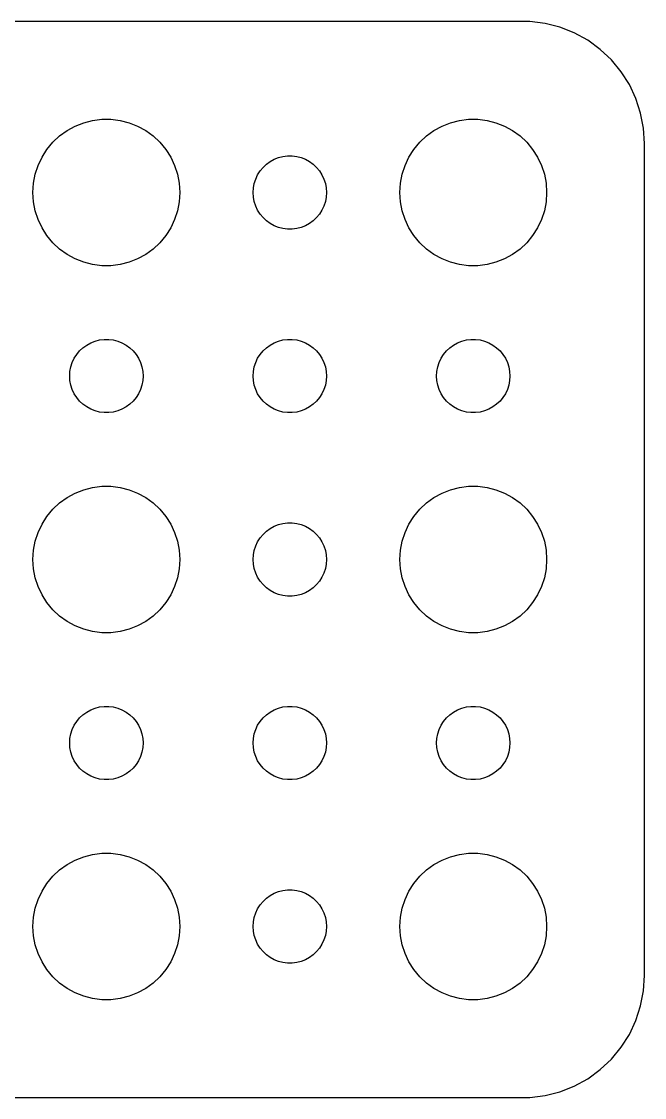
# Model space of a CAD drawing. Header units: metres. Extents: x -44 to 44, y 248 to 508.
# Drawn here: x 19.03 to 44.5, y 410.01 to 453.99 of the extents above; entities that cross this region are included whole.
import ezdxf

# ---------------------------------------------------------------- set-up
doc = ezdxf.new("R2010")
doc.units = ezdxf.units.M

msp = doc.modelspace()

# ---------------------------------------------------------------- linework, layer by layer
for p, q in [((39.8139, 453.99), (-39.8139, 453.99)), ((40.4369, 453.911), (39.8139, 453.99)), ((41.0451, 453.755), (40.4369, 453.911)), ((41.6289, 453.524), (41.0451, 453.755)), ((42.1791, 453.222), (41.6289, 453.524)), ((42.6871, 452.853), (42.1791, 453.222)), ((43.1448, 452.423), (42.6871, 452.853)), ((43.5451, 451.939), (43.1448, 452.423)), ((43.8815, 451.409), (43.5451, 451.939)), ((44.1489, 450.841), (43.8815, 451.409)), ((44.3429, 450.243), (44.1489, 450.841)), ((21.5729, 449.853), (21.9379, 449.947)), ((21.9379, 449.947), (22.3116, 449.994)), ((22.3116, 449.994), (22.6884, 449.994)), ((22.6884, 449.994), (23.0621, 449.947)), ((23.0621, 449.947), (23.427, 449.853)), ((36.5729, 449.853), (36.9379, 449.947)), ((36.9379, 449.947), (37.3116, 449.994)), ((37.3116, 449.994), (37.6884, 449.994)), ((37.6884, 449.994), (38.0621, 449.947)), ((38.0621, 449.947), (38.427, 449.853)), ((44.4606, 449.627), (44.3429, 450.243)), ((20.5877, 449.312), (20.8925, 449.533)), ((20.8925, 449.533), (21.2227, 449.714)), ((21.2227, 449.714), (21.5729, 449.853)), ((23.427, 449.853), (23.7773, 449.714)), ((23.7773, 449.714), (24.1075, 449.533)), ((24.1075, 449.533), (24.4123, 449.312)), ((35.5877, 449.312), (35.8925, 449.533)), ((35.8925, 449.533), (36.2227, 449.714)), ((36.2227, 449.714), (36.5729, 449.853)), ((38.427, 449.853), (38.7773, 449.714)), ((38.7773, 449.714), (39.1075, 449.533)), ((39.1075, 449.533), (39.4123, 449.312)), ((44.5, 449), (44.4606, 449.627)), ((20.0729, 448.763), (20.3131, 449.054)), ((20.3131, 449.054), (20.5877, 449.312)), ((24.4123, 449.312), (24.6869, 449.054)), ((24.6869, 449.054), (24.927, 448.763)), ((35.0729, 448.763), (35.3131, 449.054)), ((35.3131, 449.054), (35.5877, 449.312)), ((39.4123, 449.312), (39.6869, 449.054)), ((39.6869, 449.054), (39.927, 448.763)), ((19.8711, 448.445), (20.0729, 448.763)), ((24.927, 448.763), (25.1289, 448.445)), ((34.8711, 448.445), (35.0729, 448.763)), ((39.927, 448.763), (40.1289, 448.445)), ((44.5, 415), (44.5, 449)), ((19.7107, 448.104), (19.8711, 448.445)), ((25.1289, 448.445), (25.2893, 448.104)), ((29.0439, 448.156), (29.1963, 448.266)), ((29.1963, 448.266), (29.3613, 448.357)), ((29.3613, 448.357), (29.5365, 448.427)), ((29.5365, 448.427), (29.7189, 448.473)), ((29.7189, 448.473), (29.9058, 448.497)), ((29.9058, 448.497), (30.0942, 448.497)), ((30.0942, 448.497), (30.2811, 448.473)), ((30.2811, 448.473), (30.4635, 448.427)), ((30.4635, 448.427), (30.6387, 448.357)), ((30.6387, 448.357), (30.8037, 448.266)), ((30.8037, 448.266), (30.9561, 448.156)), ((34.7107, 448.104), (34.8711, 448.445)), ((40.1289, 448.445), (40.2893, 448.104)), ((19.5237, 447.376), (19.5942, 447.746)), ((19.5942, 447.746), (19.7107, 448.104)), ((25.2893, 448.104), (25.4057, 447.746)), ((25.4057, 447.746), (25.4763, 447.376)), ((28.6053, 447.552), (28.6855, 447.723)), ((28.6855, 447.723), (28.7865, 447.882)), ((28.7865, 447.882), (28.9065, 448.027)), ((28.9065, 448.027), (29.0439, 448.156)), ((30.9561, 448.156), (31.0934, 448.027)), ((31.0934, 448.027), (31.2135, 447.882)), ((31.2135, 447.882), (31.3145, 447.723)), ((31.3145, 447.723), (31.3947, 447.552)), ((34.5237, 447.376), (34.5942, 447.746)), ((34.5942, 447.746), (34.7107, 448.104)), ((40.2893, 448.104), (40.4057, 447.746)), ((40.4057, 447.746), (40.4763, 447.376)), ((19.5, 447), (19.5237, 447.376)), ((25.4763, 447.376), (25.5, 447)), ((28.5118, 447.188), (28.5471, 447.373)), ((28.5471, 447.373), (28.6053, 447.552)), ((31.3947, 447.552), (31.4529, 447.373)), ((31.4529, 447.373), (31.4882, 447.188)), ((34.5, 447), (34.5237, 447.376)), ((40.4763, 447.376), (40.5, 447)), ((19.5237, 446.624), (19.5, 447)), ((25.5, 447), (25.4763, 446.624)), ((28.5, 447), (28.5118, 447.188)), ((28.5118, 446.812), (28.5, 447)), ((31.4882, 447.188), (31.5, 447)), ((31.5, 447), (31.4882, 446.812)), ((34.5237, 446.624), (34.5, 447)), ((40.5, 447), (40.4763, 446.624)), ((19.5942, 446.254), (19.5237, 446.624)), ((25.4763, 446.624), (25.4057, 446.254)), ((28.5471, 446.627), (28.5118, 446.812)), ((28.6053, 446.448), (28.5471, 446.627)), ((28.6855, 446.277), (28.6053, 446.448)), ((31.3947, 446.448), (31.3145, 446.277)), ((31.4529, 446.627), (31.3947, 446.448)), ((31.4882, 446.812), (31.4529, 446.627)), ((34.5942, 446.254), (34.5237, 446.624)), ((40.4763, 446.624), (40.4057, 446.254)), ((19.7107, 445.896), (19.5942, 446.254)), ((25.4057, 446.254), (25.2893, 445.896)), ((28.7865, 446.118), (28.6855, 446.277)), ((28.9065, 445.973), (28.7865, 446.118)), ((29.0439, 445.844), (28.9065, 445.973)), ((31.0934, 445.973), (30.9561, 445.844)), ((31.2135, 446.118), (31.0934, 445.973)), ((31.3145, 446.277), (31.2135, 446.118)), ((34.7107, 445.896), (34.5942, 446.254)), ((40.4057, 446.254), (40.2893, 445.896)), ((19.8711, 445.555), (19.7107, 445.896)), ((20.0729, 445.237), (19.8711, 445.555)), ((25.1289, 445.555), (24.927, 445.237)), ((25.2893, 445.896), (25.1289, 445.555)), ((29.1963, 445.734), (29.0439, 445.844)), ((29.3613, 445.643), (29.1963, 445.734)), ((29.5365, 445.573), (29.3613, 445.643)), ((29.7189, 445.527), (29.5365, 445.573)), ((29.9058, 445.503), (29.7189, 445.527)), ((30.2811, 445.527), (30.0942, 445.503)), ((30.4635, 445.573), (30.2811, 445.527)), ((30.6387, 445.643), (30.4635, 445.573)), ((30.8037, 445.734), (30.6387, 445.643)), ((30.9561, 445.844), (30.8037, 445.734)), ((34.8711, 445.555), (34.7107, 445.896)), ((35.0729, 445.237), (34.8711, 445.555)), ((40.1289, 445.555), (39.927, 445.237)), ((40.2893, 445.896), (40.1289, 445.555)), ((20.3131, 444.946), (20.0729, 445.237)), ((24.927, 445.237), (24.6869, 444.946)), ((30.0942, 445.503), (29.9058, 445.503)), ((35.3131, 444.946), (35.0729, 445.237)), ((39.927, 445.237), (39.6869, 444.946)), ((20.5877, 444.688), (20.3131, 444.946)), ((20.8925, 444.467), (20.5877, 444.688)), ((24.4123, 444.688), (24.1075, 444.467)), ((24.6869, 444.946), (24.4123, 444.688)), ((35.5877, 444.688), (35.3131, 444.946)), ((35.8925, 444.467), (35.5877, 444.688)), ((39.4123, 444.688), (39.1075, 444.467)), ((39.6869, 444.946), (39.4123, 444.688)), ((21.2227, 444.286), (20.8925, 444.467)), ((21.5729, 444.147), (21.2227, 444.286)), ((23.7773, 444.286), (23.427, 444.147)), ((24.1075, 444.467), (23.7773, 444.286)), ((36.2227, 444.286), (35.8925, 444.467)), ((36.5729, 444.147), (36.2227, 444.286)), ((38.7773, 444.286), (38.427, 444.147)), ((39.1075, 444.467), (38.7773, 444.286)), ((21.9379, 444.053), (21.5729, 444.147)), ((22.3116, 444.006), (21.9379, 444.053)), ((22.6884, 444.006), (22.3116, 444.006)), ((23.0621, 444.053), (22.6884, 444.006)), ((23.427, 444.147), (23.0621, 444.053)), ((36.9379, 444.053), (36.5729, 444.147)), ((37.3116, 444.006), (36.9379, 444.053)), ((37.6884, 444.006), (37.3116, 444.006)), ((38.0621, 444.053), (37.6884, 444.006)), ((38.427, 444.147), (38.0621, 444.053)), ((21.5439, 440.656), (21.6963, 440.766)), ((21.6963, 440.766), (21.8613, 440.857)), ((21.8613, 440.857), (22.0365, 440.927)), ((22.0365, 440.927), (22.2189, 440.973)), ((22.2189, 440.973), (22.4058, 440.997)), ((22.4058, 440.997), (22.5942, 440.997)), ((22.5942, 440.997), (22.7811, 440.973)), ((22.7811, 440.973), (22.9635, 440.927)), ((22.9635, 440.927), (23.1387, 440.857)), ((23.1387, 440.857), (23.3037, 440.766)), ((23.3037, 440.766), (23.4561, 440.656)), ((29.0439, 440.656), (29.1963, 440.766)), ((29.1963, 440.766), (29.3613, 440.857)), ((29.3613, 440.857), (29.5365, 440.927)), ((29.5365, 440.927), (29.7189, 440.973)), ((29.7189, 440.973), (29.9058, 440.997)), ((29.9058, 440.997), (30.0942, 440.997)), ((30.0942, 440.997), (30.2811, 440.973)), ((30.2811, 440.973), (30.4635, 440.927)), ((30.4635, 440.927), (30.6387, 440.857)), ((30.6387, 440.857), (30.8037, 440.766)), ((30.8037, 440.766), (30.9561, 440.656)), ((36.5439, 440.656), (36.6963, 440.766)), ((36.6963, 440.766), (36.8613, 440.857)), ((36.8613, 440.857), (37.0365, 440.927)), ((37.0365, 440.927), (37.2189, 440.973)), ((37.2189, 440.973), (37.4058, 440.997)), ((37.4058, 440.997), (37.5942, 440.997)), ((37.5942, 440.997), (37.7811, 440.973)), ((37.7811, 440.973), (37.9635, 440.927)), ((37.9635, 440.927), (38.1387, 440.857)), ((38.1387, 440.857), (38.3037, 440.766)), ((38.3037, 440.766), (38.4561, 440.656)), ((21.1855, 440.223), (21.2865, 440.382)), ((21.2865, 440.382), (21.4065, 440.527)), ((21.4065, 440.527), (21.5439, 440.656)), ((23.4561, 440.656), (23.5934, 440.527)), ((23.5934, 440.527), (23.7135, 440.382)), ((23.7135, 440.382), (23.8145, 440.223)), ((28.6855, 440.223), (28.7865, 440.382)), ((28.7865, 440.382), (28.9065, 440.527)), ((28.9065, 440.527), (29.0439, 440.656)), ((30.9561, 440.656), (31.0934, 440.527)), ((31.0934, 440.527), (31.2135, 440.382)), ((31.2135, 440.382), (31.3145, 440.223)), ((36.1855, 440.223), (36.2865, 440.382)), ((36.2865, 440.382), (36.4065, 440.527)), ((36.4065, 440.527), (36.5439, 440.656)), ((38.4561, 440.656), (38.5934, 440.527)), ((38.5934, 440.527), (38.7135, 440.382)), ((38.7135, 440.382), (38.8145, 440.223)), ((21.0118, 439.688), (21.0471, 439.873)), ((21.0471, 439.873), (21.1053, 440.052)), ((21.1053, 440.052), (21.1855, 440.223)), ((23.8145, 440.223), (23.8947, 440.052)), ((23.8947, 440.052), (23.9529, 439.873)), ((23.9529, 439.873), (23.9882, 439.688)), ((28.5118, 439.688), (28.5471, 439.873)), ((28.5471, 439.873), (28.6053, 440.052)), ((28.6053, 440.052), (28.6855, 440.223)), ((31.3145, 440.223), (31.3947, 440.052)), ((31.3947, 440.052), (31.4529, 439.873)), ((31.4529, 439.873), (31.4882, 439.688)), ((36.0118, 439.688), (36.0471, 439.873)), ((36.0471, 439.873), (36.1053, 440.052)), ((36.1053, 440.052), (36.1855, 440.223)), ((38.8145, 440.223), (38.8947, 440.052)), ((38.8947, 440.052), (38.9529, 439.873)), ((38.9529, 439.873), (38.9882, 439.688)), ((21, 439.5), (21.0118, 439.688)), ((21.0118, 439.312), (21, 439.5)), ((23.9882, 439.688), (24, 439.5)), ((24, 439.5), (23.9882, 439.312)), ((28.5, 439.5), (28.5118, 439.688)), ((28.5118, 439.312), (28.5, 439.5)), ((31.4882, 439.688), (31.5, 439.5)), ((31.5, 439.5), (31.4882, 439.312)), ((36, 439.5), (36.0118, 439.688)), ((36.0118, 439.312), (36, 439.5)), ((38.9882, 439.688), (39, 439.5)), ((39, 439.5), (38.9882, 439.312)), ((21.0471, 439.127), (21.0118, 439.312)), ((21.1053, 438.948), (21.0471, 439.127)), ((21.1855, 438.777), (21.1053, 438.948)), ((23.8947, 438.948), (23.8145, 438.777)), ((23.9529, 439.127), (23.8947, 438.948)), ((23.9882, 439.312), (23.9529, 439.127)), ((28.5471, 439.127), (28.5118, 439.312)), ((28.6053, 438.948), (28.5471, 439.127)), ((28.6855, 438.777), (28.6053, 438.948)), ((31.3947, 438.948), (31.3145, 438.777)), ((31.4529, 439.127), (31.3947, 438.948)), ((31.4882, 439.312), (31.4529, 439.127)), ((36.0471, 439.127), (36.0118, 439.312)), ((36.1053, 438.948), (36.0471, 439.127)), ((36.1855, 438.777), (36.1053, 438.948)), ((38.8947, 438.948), (38.8145, 438.777)), ((38.9529, 439.127), (38.8947, 438.948)), ((38.9882, 439.312), (38.9529, 439.127)), ((21.2865, 438.618), (21.1855, 438.777)), ((21.4065, 438.473), (21.2865, 438.618)), ((23.7135, 438.618), (23.5934, 438.473)), ((23.8145, 438.777), (23.7135, 438.618)), ((28.7865, 438.618), (28.6855, 438.777)), ((28.9065, 438.473), (28.7865, 438.618)), ((31.2135, 438.618), (31.0934, 438.473)), ((31.3145, 438.777), (31.2135, 438.618)), ((36.2865, 438.618), (36.1855, 438.777)), ((36.4065, 438.473), (36.2865, 438.618)), ((38.7135, 438.618), (38.5934, 438.473)), ((38.8145, 438.777), (38.7135, 438.618)), ((21.5439, 438.344), (21.4065, 438.473)), ((21.6963, 438.234), (21.5439, 438.344)), ((21.8613, 438.143), (21.6963, 438.234)), ((22.0365, 438.073), (21.8613, 438.143)), ((22.2189, 438.027), (22.0365, 438.073)), ((22.9635, 438.073), (22.7811, 438.027)), ((23.1387, 438.143), (22.9635, 438.073)), ((23.3037, 438.234), (23.1387, 438.143)), ((23.4561, 438.344), (23.3037, 438.234)), ((23.5934, 438.473), (23.4561, 438.344)), ((29.0439, 438.344), (28.9065, 438.473)), ((29.1963, 438.234), (29.0439, 438.344)), ((29.3613, 438.143), (29.1963, 438.234)), ((29.5365, 438.073), (29.3613, 438.143)), ((29.7189, 438.027), (29.5365, 438.073)), ((30.4635, 438.073), (30.2811, 438.027)), ((30.6387, 438.143), (30.4635, 438.073)), ((30.8037, 438.234), (30.6387, 438.143)), ((30.9561, 438.344), (30.8037, 438.234)), ((31.0934, 438.473), (30.9561, 438.344)), ((36.5439, 438.344), (36.4065, 438.473)), ((36.6963, 438.234), (36.5439, 438.344)), ((36.8613, 438.143), (36.6963, 438.234)), ((37.0365, 438.073), (36.8613, 438.143)), ((37.2189, 438.027), (37.0365, 438.073)), ((37.9635, 438.073), (37.7811, 438.027)), ((38.1387, 438.143), (37.9635, 438.073)), ((38.3037, 438.234), (38.1387, 438.143)), ((38.4561, 438.344), (38.3037, 438.234)), ((38.5934, 438.473), (38.4561, 438.344)), ((22.4058, 438.003), (22.2189, 438.027)), ((22.5942, 438.003), (22.4058, 438.003)), ((22.7811, 438.027), (22.5942, 438.003)), ((29.9058, 438.003), (29.7189, 438.027)), ((30.0942, 438.003), (29.9058, 438.003)), ((30.2811, 438.027), (30.0942, 438.003)), ((37.4058, 438.003), (37.2189, 438.027)), ((37.5942, 438.003), (37.4058, 438.003)), ((37.7811, 438.027), (37.5942, 438.003)), ((21.9379, 434.947), (22.3116, 434.994)), ((22.3116, 434.994), (22.6884, 434.994)), ((22.6884, 434.994), (23.0621, 434.947)), ((36.9379, 434.947), (37.3116, 434.994)), ((37.3116, 434.994), (37.6884, 434.994)), ((37.6884, 434.994), (38.0621, 434.947)), ((20.5877, 434.312), (20.8925, 434.533)), ((20.8925, 434.533), (21.2227, 434.714)), ((21.2227, 434.714), (21.5729, 434.853)), ((21.5729, 434.853), (21.9379, 434.947)), ((23.0621, 434.947), (23.427, 434.853)), ((23.427, 434.853), (23.7773, 434.714)), ((23.7773, 434.714), (24.1075, 434.533)), ((24.1075, 434.533), (24.4123, 434.312)), ((35.5877, 434.312), (35.8925, 434.533)), ((35.8925, 434.533), (36.2227, 434.714)), ((36.2227, 434.714), (36.5729, 434.853)), ((36.5729, 434.853), (36.9379, 434.947)), ((38.0621, 434.947), (38.427, 434.853)), ((38.427, 434.853), (38.7773, 434.714)), ((38.7773, 434.714), (39.1075, 434.533)), ((39.1075, 434.533), (39.4123, 434.312)), ((20.3131, 434.054), (20.5877, 434.312)), ((24.4123, 434.312), (24.6869, 434.054)), ((35.3131, 434.054), (35.5877, 434.312)), ((39.4123, 434.312), (39.6869, 434.054)), ((19.8711, 433.445), (20.0729, 433.763)), ((20.0729, 433.763), (20.3131, 434.054)), ((24.6869, 434.054), (24.927, 433.763)), ((24.927, 433.763), (25.1289, 433.445)), ((34.8711, 433.445), (35.0729, 433.763)), ((35.0729, 433.763), (35.3131, 434.054)), ((39.6869, 434.054), (39.927, 433.763)), ((39.927, 433.763), (40.1289, 433.445)), ((19.7107, 433.104), (19.8711, 433.445)), ((25.1289, 433.445), (25.2893, 433.104)), ((29.0439, 433.156), (29.1963, 433.266)), ((29.1963, 433.266), (29.3613, 433.357)), ((29.3613, 433.357), (29.5365, 433.427)), ((29.5365, 433.427), (29.7189, 433.473)), ((29.7189, 433.473), (29.9058, 433.497)), ((29.9058, 433.497), (30.0942, 433.497)), ((30.0942, 433.497), (30.2811, 433.473)), ((30.2811, 433.473), (30.4635, 433.427)), ((30.4635, 433.427), (30.6387, 433.357)), ((30.6387, 433.357), (30.8037, 433.266)), ((30.8037, 433.266), (30.9561, 433.156)), ((34.7107, 433.104), (34.8711, 433.445)), ((40.1289, 433.445), (40.2893, 433.104)), ((19.5942, 432.746), (19.7107, 433.104)), ((25.2893, 433.104), (25.4057, 432.746)), ((28.6855, 432.723), (28.7865, 432.882)), ((28.7865, 432.882), (28.9065, 433.027)), ((28.9065, 433.027), (29.0439, 433.156)), ((30.9561, 433.156), (31.0934, 433.027)), ((31.0934, 433.027), (31.2135, 432.882)), ((31.2135, 432.882), (31.3145, 432.723)), ((34.5942, 432.746), (34.7107, 433.104)), ((40.2893, 433.104), (40.4057, 432.746)), ((19.5, 432), (19.5237, 432.376)), ((19.5237, 432.376), (19.5942, 432.746)), ((25.4057, 432.746), (25.4763, 432.376)), ((25.4763, 432.376), (25.5, 432)), ((28.5118, 432.188), (28.5471, 432.373)), ((28.5471, 432.373), (28.6053, 432.552)), ((28.6053, 432.552), (28.6855, 432.723)), ((31.3145, 432.723), (31.3947, 432.552)), ((31.3947, 432.552), (31.4529, 432.373)), ((31.4529, 432.373), (31.4882, 432.188)), ((34.5, 432), (34.5237, 432.376)), ((34.5237, 432.376), (34.5942, 432.746)), ((40.4057, 432.746), (40.4763, 432.376)), ((40.4763, 432.376), (40.5, 432)), ((19.5237, 431.624), (19.5, 432)), ((25.5, 432), (25.4763, 431.624)), ((28.5, 432), (28.5118, 432.188)), ((28.5118, 431.812), (28.5, 432)), ((31.4882, 432.188), (31.5, 432)), ((31.5, 432), (31.4882, 431.812)), ((34.5237, 431.624), (34.5, 432)), ((40.5, 432), (40.4763, 431.624)), ((19.5942, 431.254), (19.5237, 431.624)), ((25.4763, 431.624), (25.4057, 431.254)), ((28.5471, 431.627), (28.5118, 431.812)), ((28.6053, 431.448), (28.5471, 431.627)), ((28.6855, 431.277), (28.6053, 431.448)), ((31.3947, 431.448), (31.3145, 431.277)), ((31.4529, 431.627), (31.3947, 431.448)), ((31.4882, 431.812), (31.4529, 431.627)), ((34.5942, 431.254), (34.5237, 431.624)), ((40.4763, 431.624), (40.4057, 431.254)), ((19.7107, 430.896), (19.5942, 431.254)), ((25.4057, 431.254), (25.2893, 430.896)), ((28.7865, 431.118), (28.6855, 431.277)), ((28.9065, 430.973), (28.7865, 431.118)), ((31.2135, 431.118), (31.0934, 430.973)), ((31.3145, 431.277), (31.2135, 431.118)), ((34.7107, 430.896), (34.5942, 431.254)), ((40.4057, 431.254), (40.2893, 430.896)), ((19.8711, 430.555), (19.7107, 430.896)), ((25.2893, 430.896), (25.1289, 430.555)), ((29.0439, 430.844), (28.9065, 430.973)), ((29.1963, 430.734), (29.0439, 430.844)), ((29.3613, 430.643), (29.1963, 430.734)), ((29.5365, 430.573), (29.3613, 430.643)), ((29.7189, 430.527), (29.5365, 430.573)), ((30.4635, 430.573), (30.2811, 430.527)), ((30.6387, 430.643), (30.4635, 430.573)), ((30.8037, 430.734), (30.6387, 430.643)), ((30.9561, 430.844), (30.8037, 430.734)), ((31.0934, 430.973), (30.9561, 430.844)), ((34.8711, 430.555), (34.7107, 430.896)), ((40.2893, 430.896), (40.1289, 430.555)), ((20.0729, 430.237), (19.8711, 430.555)), ((20.3131, 429.946), (20.0729, 430.237)), ((24.927, 430.237), (24.6869, 429.946)), ((25.1289, 430.555), (24.927, 430.237)), ((29.9058, 430.503), (29.7189, 430.527)), ((30.0942, 430.503), (29.9058, 430.503)), ((30.2811, 430.527), (30.0942, 430.503)), ((35.0729, 430.237), (34.8711, 430.555)), ((35.3131, 429.946), (35.0729, 430.237)), ((39.927, 430.237), (39.6869, 429.946)), ((40.1289, 430.555), (39.927, 430.237)), ((20.5877, 429.688), (20.3131, 429.946)), ((20.8925, 429.467), (20.5877, 429.688)), ((24.4123, 429.688), (24.1075, 429.467)), ((24.6869, 429.946), (24.4123, 429.688)), ((35.5877, 429.688), (35.3131, 429.946)), ((35.8925, 429.467), (35.5877, 429.688)), ((39.4123, 429.688), (39.1075, 429.467)), ((39.6869, 429.946), (39.4123, 429.688)), ((21.2227, 429.286), (20.8925, 429.467)), ((21.5729, 429.147), (21.2227, 429.286)), ((23.7773, 429.286), (23.427, 429.147)), ((24.1075, 429.467), (23.7773, 429.286)), ((36.2227, 429.286), (35.8925, 429.467)), ((36.5729, 429.147), (36.2227, 429.286)), ((38.7773, 429.286), (38.427, 429.147)), ((39.1075, 429.467), (38.7773, 429.286)), ((21.9379, 429.053), (21.5729, 429.147)), ((22.3116, 429.006), (21.9379, 429.053)), ((22.6884, 429.006), (22.3116, 429.006)), ((23.0621, 429.053), (22.6884, 429.006)), ((23.427, 429.147), (23.0621, 429.053)), ((36.9379, 429.053), (36.5729, 429.147)), ((37.3116, 429.006), (36.9379, 429.053)), ((37.6884, 429.006), (37.3116, 429.006)), ((38.0621, 429.053), (37.6884, 429.006)), ((38.427, 429.147), (38.0621, 429.053)), ((21.5439, 425.656), (21.6963, 425.766)), ((21.6963, 425.766), (21.8613, 425.857)), ((21.8613, 425.857), (22.0365, 425.927)), ((22.0365, 425.927), (22.2189, 425.973)), ((22.2189, 425.973), (22.4058, 425.997)), ((22.4058, 425.997), (22.5942, 425.997)), ((22.5942, 425.997), (22.7811, 425.973)), ((22.7811, 425.973), (22.9635, 425.927)), ((22.9635, 425.927), (23.1387, 425.857)), ((23.1387, 425.857), (23.3037, 425.766)), ((23.3037, 425.766), (23.4561, 425.656)), ((29.0439, 425.656), (29.1963, 425.766)), ((29.1963, 425.766), (29.3613, 425.857)), ((29.3613, 425.857), (29.5365, 425.927)), ((29.5365, 425.927), (29.7189, 425.973)), ((29.7189, 425.973), (29.9058, 425.997)), ((29.9058, 425.997), (30.0942, 425.997)), ((30.0942, 425.997), (30.2811, 425.973)), ((30.2811, 425.973), (30.4635, 425.927)), ((30.4635, 425.927), (30.6387, 425.857)), ((30.6387, 425.857), (30.8037, 425.766)), ((30.8037, 425.766), (30.9561, 425.656)), ((36.5439, 425.656), (36.6963, 425.766)), ((36.6963, 425.766), (36.8613, 425.857)), ((36.8613, 425.857), (37.0365, 425.927)), ((37.0365, 425.927), (37.2189, 425.973)), ((37.2189, 425.973), (37.4058, 425.997)), ((37.4058, 425.997), (37.5942, 425.997)), ((37.5942, 425.997), (37.7811, 425.973)), ((37.7811, 425.973), (37.9635, 425.927)), ((37.9635, 425.927), (38.1387, 425.857)), ((38.1387, 425.857), (38.3037, 425.766)), ((38.3037, 425.766), (38.4561, 425.656)), ((21.1855, 425.223), (21.2865, 425.382)), ((21.2865, 425.382), (21.4065, 425.527)), ((21.4065, 425.527), (21.5439, 425.656)), ((23.4561, 425.656), (23.5934, 425.527)), ((23.5934, 425.527), (23.7135, 425.382)), ((23.7135, 425.382), (23.8145, 425.223)), ((28.6855, 425.223), (28.7865, 425.382)), ((28.7865, 425.382), (28.9065, 425.527)), ((28.9065, 425.527), (29.0439, 425.656)), ((30.9561, 425.656), (31.0934, 425.527)), ((31.0934, 425.527), (31.2135, 425.382)), ((31.2135, 425.382), (31.3145, 425.223)), ((36.1855, 425.223), (36.2865, 425.382)), ((36.2865, 425.382), (36.4065, 425.527)), ((36.4065, 425.527), (36.5439, 425.656)), ((38.4561, 425.656), (38.5934, 425.527)), ((38.5934, 425.527), (38.7135, 425.382)), ((38.7135, 425.382), (38.8145, 425.223)), ((21.0118, 424.688), (21.0471, 424.873)), ((21.0471, 424.873), (21.1053, 425.052)), ((21.1053, 425.052), (21.1855, 425.223)), ((23.8145, 425.223), (23.8947, 425.052)), ((23.8947, 425.052), (23.9529, 424.873)), ((23.9529, 424.873), (23.9882, 424.688)), ((28.5118, 424.688), (28.5471, 424.873)), ((28.5471, 424.873), (28.6053, 425.052)), ((28.6053, 425.052), (28.6855, 425.223)), ((31.3145, 425.223), (31.3947, 425.052)), ((31.3947, 425.052), (31.4529, 424.873)), ((31.4529, 424.873), (31.4882, 424.688)), ((36.0118, 424.688), (36.0471, 424.873)), ((36.0471, 424.873), (36.1053, 425.052)), ((36.1053, 425.052), (36.1855, 425.223)), ((38.8145, 425.223), (38.8947, 425.052)), ((38.8947, 425.052), (38.9529, 424.873)), ((38.9529, 424.873), (38.9882, 424.688)), ((21, 424.5), (21.0118, 424.688)), ((21.0118, 424.312), (21, 424.5)), ((23.9882, 424.688), (24, 424.5)), ((24, 424.5), (23.9882, 424.312)), ((28.5, 424.5), (28.5118, 424.688)), ((28.5118, 424.312), (28.5, 424.5)), ((31.4882, 424.688), (31.5, 424.5)), ((31.5, 424.5), (31.4882, 424.312)), ((36, 424.5), (36.0118, 424.688)), ((36.0118, 424.312), (36, 424.5)), ((38.9882, 424.688), (39, 424.5)), ((39, 424.5), (38.9882, 424.312)), ((21.0471, 424.127), (21.0118, 424.312)), ((21.1053, 423.948), (21.0471, 424.127)), ((23.9529, 424.127), (23.8947, 423.948)), ((23.9882, 424.312), (23.9529, 424.127)), ((28.5471, 424.127), (28.5118, 424.312)), ((28.6053, 423.948), (28.5471, 424.127)), ((31.4529, 424.127), (31.3947, 423.948)), ((31.4882, 424.312), (31.4529, 424.127)), ((36.0471, 424.127), (36.0118, 424.312)), ((36.1053, 423.948), (36.0471, 424.127)), ((38.9529, 424.127), (38.8947, 423.948)), ((38.9882, 424.312), (38.9529, 424.127)), ((21.1855, 423.777), (21.1053, 423.948)), ((21.2865, 423.618), (21.1855, 423.777)), ((21.4065, 423.473), (21.2865, 423.618)), ((23.7135, 423.618), (23.5934, 423.473)), ((23.8145, 423.777), (23.7135, 423.618)), ((23.8947, 423.948), (23.8145, 423.777)), ((28.6855, 423.777), (28.6053, 423.948)), ((28.7865, 423.618), (28.6855, 423.777)), ((28.9065, 423.473), (28.7865, 423.618)), ((31.2135, 423.618), (31.0934, 423.473)), ((31.3145, 423.777), (31.2135, 423.618)), ((31.3947, 423.948), (31.3145, 423.777)), ((36.1855, 423.777), (36.1053, 423.948)), ((36.2865, 423.618), (36.1855, 423.777)), ((36.4065, 423.473), (36.2865, 423.618)), ((38.7135, 423.618), (38.5934, 423.473)), ((38.8145, 423.777), (38.7135, 423.618)), ((38.8947, 423.948), (38.8145, 423.777)), ((21.5439, 423.344), (21.4065, 423.473)), ((21.6963, 423.234), (21.5439, 423.344)), ((21.8613, 423.143), (21.6963, 423.234)), ((22.0365, 423.073), (21.8613, 423.143)), ((23.1387, 423.143), (22.9635, 423.073)), ((23.3037, 423.234), (23.1387, 423.143)), ((23.4561, 423.344), (23.3037, 423.234)), ((23.5934, 423.473), (23.4561, 423.344)), ((29.0439, 423.344), (28.9065, 423.473)), ((29.1963, 423.234), (29.0439, 423.344)), ((29.3613, 423.143), (29.1963, 423.234)), ((29.5365, 423.073), (29.3613, 423.143)), ((30.6387, 423.143), (30.4635, 423.073)), ((30.8037, 423.234), (30.6387, 423.143)), ((30.9561, 423.344), (30.8037, 423.234)), ((31.0934, 423.473), (30.9561, 423.344)), ((36.5439, 423.344), (36.4065, 423.473)), ((36.6963, 423.234), (36.5439, 423.344)), ((36.8613, 423.143), (36.6963, 423.234)), ((37.0365, 423.073), (36.8613, 423.143)), ((38.1387, 423.143), (37.9635, 423.073)), ((38.3037, 423.234), (38.1387, 423.143)), ((38.4561, 423.344), (38.3037, 423.234)), ((38.5934, 423.473), (38.4561, 423.344)), ((22.2189, 423.027), (22.0365, 423.073)), ((22.4058, 423.003), (22.2189, 423.027)), ((22.5942, 423.003), (22.4058, 423.003)), ((22.7811, 423.027), (22.5942, 423.003)), ((22.9635, 423.073), (22.7811, 423.027)), ((29.7189, 423.027), (29.5365, 423.073)), ((29.9058, 423.003), (29.7189, 423.027)), ((30.0942, 423.003), (29.9058, 423.003)), ((30.2811, 423.027), (30.0942, 423.003)), ((30.4635, 423.073), (30.2811, 423.027)), ((37.2189, 423.027), (37.0365, 423.073)), ((37.4058, 423.003), (37.2189, 423.027)), ((37.5942, 423.003), (37.4058, 423.003)), ((37.7811, 423.027), (37.5942, 423.003)), ((37.9635, 423.073), (37.7811, 423.027)), ((20.8925, 419.533), (21.2227, 419.714)), ((21.2227, 419.714), (21.5729, 419.853)), ((21.5729, 419.853), (21.9379, 419.947)), ((21.9379, 419.947), (22.3116, 419.994)), ((22.3116, 419.994), (22.6884, 419.994)), ((22.6884, 419.994), (23.0621, 419.947)), ((23.0621, 419.947), (23.427, 419.853)), ((23.427, 419.853), (23.7773, 419.714)), ((23.7773, 419.714), (24.1075, 419.533)), ((35.8925, 419.533), (36.2227, 419.714)), ((36.2227, 419.714), (36.5729, 419.853)), ((36.5729, 419.853), (36.9379, 419.947)), ((36.9379, 419.947), (37.3116, 419.994)), ((37.3116, 419.994), (37.6884, 419.994)), ((37.6884, 419.994), (38.0621, 419.947)), ((38.0621, 419.947), (38.427, 419.853)), ((38.427, 419.853), (38.7773, 419.714)), ((38.7773, 419.714), (39.1075, 419.533)), ((20.3131, 419.054), (20.5877, 419.312)), ((20.5877, 419.312), (20.8925, 419.533)), ((24.1075, 419.533), (24.4123, 419.312)), ((24.4123, 419.312), (24.6869, 419.054)), ((35.3131, 419.054), (35.5877, 419.312)), ((35.5877, 419.312), (35.8925, 419.533)), ((39.1075, 419.533), (39.4123, 419.312)), ((39.4123, 419.312), (39.6869, 419.054)), ((19.8711, 418.445), (20.0729, 418.763)), ((20.0729, 418.763), (20.3131, 419.054)), ((24.6869, 419.054), (24.927, 418.763)), ((24.927, 418.763), (25.1289, 418.445)), ((34.8711, 418.445), (35.0729, 418.763)), ((35.0729, 418.763), (35.3131, 419.054)), ((39.6869, 419.054), (39.927, 418.763)), ((39.927, 418.763), (40.1289, 418.445)), ((19.7107, 418.104), (19.8711, 418.445)), ((25.1289, 418.445), (25.2893, 418.104)), ((29.0439, 418.156), (29.1963, 418.266)), ((29.1963, 418.266), (29.3613, 418.357)), ((29.3613, 418.357), (29.5365, 418.427)), ((29.5365, 418.427), (29.7189, 418.473)), ((29.7189, 418.473), (29.9058, 418.497)), ((29.9058, 418.497), (30.0942, 418.497)), ((30.0942, 418.497), (30.2811, 418.473)), ((30.2811, 418.473), (30.4635, 418.427)), ((30.4635, 418.427), (30.6387, 418.357)), ((30.6387, 418.357), (30.8037, 418.266)), ((30.8037, 418.266), (30.9561, 418.156)), ((34.7107, 418.104), (34.8711, 418.445)), ((40.1289, 418.445), (40.2893, 418.104)), ((19.5942, 417.746), (19.7107, 418.104)), ((25.2893, 418.104), (25.4057, 417.746)), ((28.6855, 417.723), (28.7865, 417.882)), ((28.7865, 417.882), (28.9065, 418.027)), ((28.9065, 418.027), (29.0439, 418.156)), ((30.9561, 418.156), (31.0934, 418.027)), ((31.0934, 418.027), (31.2135, 417.882)), ((31.2135, 417.882), (31.3145, 417.723)), ((34.5942, 417.746), (34.7107, 418.104)), ((40.2893, 418.104), (40.4057, 417.746)), ((19.5, 417), (19.5237, 417.376)), ((19.5237, 417.376), (19.5942, 417.746)), ((25.4057, 417.746), (25.4763, 417.376)), ((25.4763, 417.376), (25.5, 417)), ((28.5118, 417.188), (28.5471, 417.373)), ((28.5471, 417.373), (28.6053, 417.552)), ((28.6053, 417.552), (28.6855, 417.723)), ((31.3145, 417.723), (31.3947, 417.552)), ((31.3947, 417.552), (31.4529, 417.373)), ((31.4529, 417.373), (31.4882, 417.188)), ((34.5, 417), (34.5237, 417.376)), ((34.5237, 417.376), (34.5942, 417.746)), ((40.4057, 417.746), (40.4763, 417.376)), ((40.4763, 417.376), (40.5, 417)), ((19.5237, 416.624), (19.5, 417)), ((25.5, 417), (25.4763, 416.624)), ((28.5, 417), (28.5118, 417.188)), ((28.5118, 416.812), (28.5, 417)), ((31.4882, 417.188), (31.5, 417)), ((31.5, 417), (31.4882, 416.812)), ((34.5237, 416.624), (34.5, 417)), ((40.5, 417), (40.4763, 416.624)), ((19.5942, 416.254), (19.5237, 416.624)), ((25.4763, 416.624), (25.4057, 416.254)), ((28.5471, 416.627), (28.5118, 416.812)), ((28.6053, 416.448), (28.5471, 416.627)), ((31.4529, 416.627), (31.3947, 416.448)), ((31.4882, 416.812), (31.4529, 416.627)), ((34.5942, 416.254), (34.5237, 416.624)), ((40.4763, 416.624), (40.4057, 416.254)), ((19.7107, 415.896), (19.5942, 416.254)), ((25.4057, 416.254), (25.2893, 415.896)), ((28.6855, 416.277), (28.6053, 416.448)), ((28.7865, 416.118), (28.6855, 416.277)), ((28.9065, 415.973), (28.7865, 416.118)), ((31.2135, 416.118), (31.0934, 415.973)), ((31.3145, 416.277), (31.2135, 416.118)), ((31.3947, 416.448), (31.3145, 416.277)), ((34.7107, 415.896), (34.5942, 416.254)), ((40.4057, 416.254), (40.2893, 415.896)), ((19.8711, 415.555), (19.7107, 415.896)), ((25.2893, 415.896), (25.1289, 415.555)), ((29.0439, 415.844), (28.9065, 415.973)), ((29.1963, 415.734), (29.0439, 415.844)), ((29.3613, 415.643), (29.1963, 415.734)), ((29.5365, 415.573), (29.3613, 415.643)), ((30.6387, 415.643), (30.4635, 415.573)), ((30.8037, 415.734), (30.6387, 415.643)), ((30.9561, 415.844), (30.8037, 415.734)), ((31.0934, 415.973), (30.9561, 415.844)), ((34.8711, 415.555), (34.7107, 415.896)), ((40.2893, 415.896), (40.1289, 415.555)), ((20.0729, 415.237), (19.8711, 415.555)), ((20.3131, 414.946), (20.0729, 415.237)), ((24.927, 415.237), (24.6869, 414.946)), ((25.1289, 415.555), (24.927, 415.237)), ((29.7189, 415.527), (29.5365, 415.573)), ((29.9058, 415.503), (29.7189, 415.527)), ((30.0942, 415.503), (29.9058, 415.503)), ((30.2811, 415.527), (30.0942, 415.503)), ((30.4635, 415.573), (30.2811, 415.527)), ((35.0729, 415.237), (34.8711, 415.555)), ((35.3131, 414.946), (35.0729, 415.237)), ((39.927, 415.237), (39.6869, 414.946)), ((40.1289, 415.555), (39.927, 415.237)), ((20.5877, 414.688), (20.3131, 414.946)), ((24.6869, 414.946), (24.4123, 414.688)), ((35.5877, 414.688), (35.3131, 414.946)), ((39.6869, 414.946), (39.4123, 414.688)), ((44.4606, 414.373), (44.5, 415)), ((20.8925, 414.467), (20.5877, 414.688)), ((21.2227, 414.286), (20.8925, 414.467)), ((24.1075, 414.467), (23.7773, 414.286)), ((24.4123, 414.688), (24.1075, 414.467)), ((35.8925, 414.467), (35.5877, 414.688)), ((36.2227, 414.286), (35.8925, 414.467)), ((39.1075, 414.467), (38.7773, 414.286)), ((39.4123, 414.688), (39.1075, 414.467)), ((44.3429, 413.757), (44.4606, 414.373)), ((21.5729, 414.147), (21.2227, 414.286)), ((21.9379, 414.053), (21.5729, 414.147)), ((22.3116, 414.006), (21.9379, 414.053)), ((22.6884, 414.006), (22.3116, 414.006)), ((23.0621, 414.053), (22.6884, 414.006)), ((23.427, 414.147), (23.0621, 414.053)), ((23.7773, 414.286), (23.427, 414.147)), ((36.5729, 414.147), (36.2227, 414.286)), ((36.9379, 414.053), (36.5729, 414.147)), ((37.3116, 414.006), (36.9379, 414.053)), ((37.6884, 414.006), (37.3116, 414.006)), ((38.0621, 414.053), (37.6884, 414.006)), ((38.427, 414.147), (38.0621, 414.053)), ((38.7773, 414.286), (38.427, 414.147)), ((44.1489, 413.159), (44.3429, 413.757)), ((43.8815, 412.591), (44.1489, 413.159)), ((43.5451, 412.061), (43.8815, 412.591)), ((43.1448, 411.577), (43.5451, 412.061)), ((42.6871, 411.147), (43.1448, 411.577)), ((41.6289, 410.476), (42.1791, 410.778)), ((42.1791, 410.778), (42.6871, 411.147)), ((41.0451, 410.245), (41.6289, 410.476)), ((-39.8139, 410.01), (39.8139, 410.01)), ((39.8139, 410.01), (40.4369, 410.089)), ((40.4369, 410.089), (41.0451, 410.245))]:
    msp.add_line(p, q)

doc.saveas('drawing.dxf')
